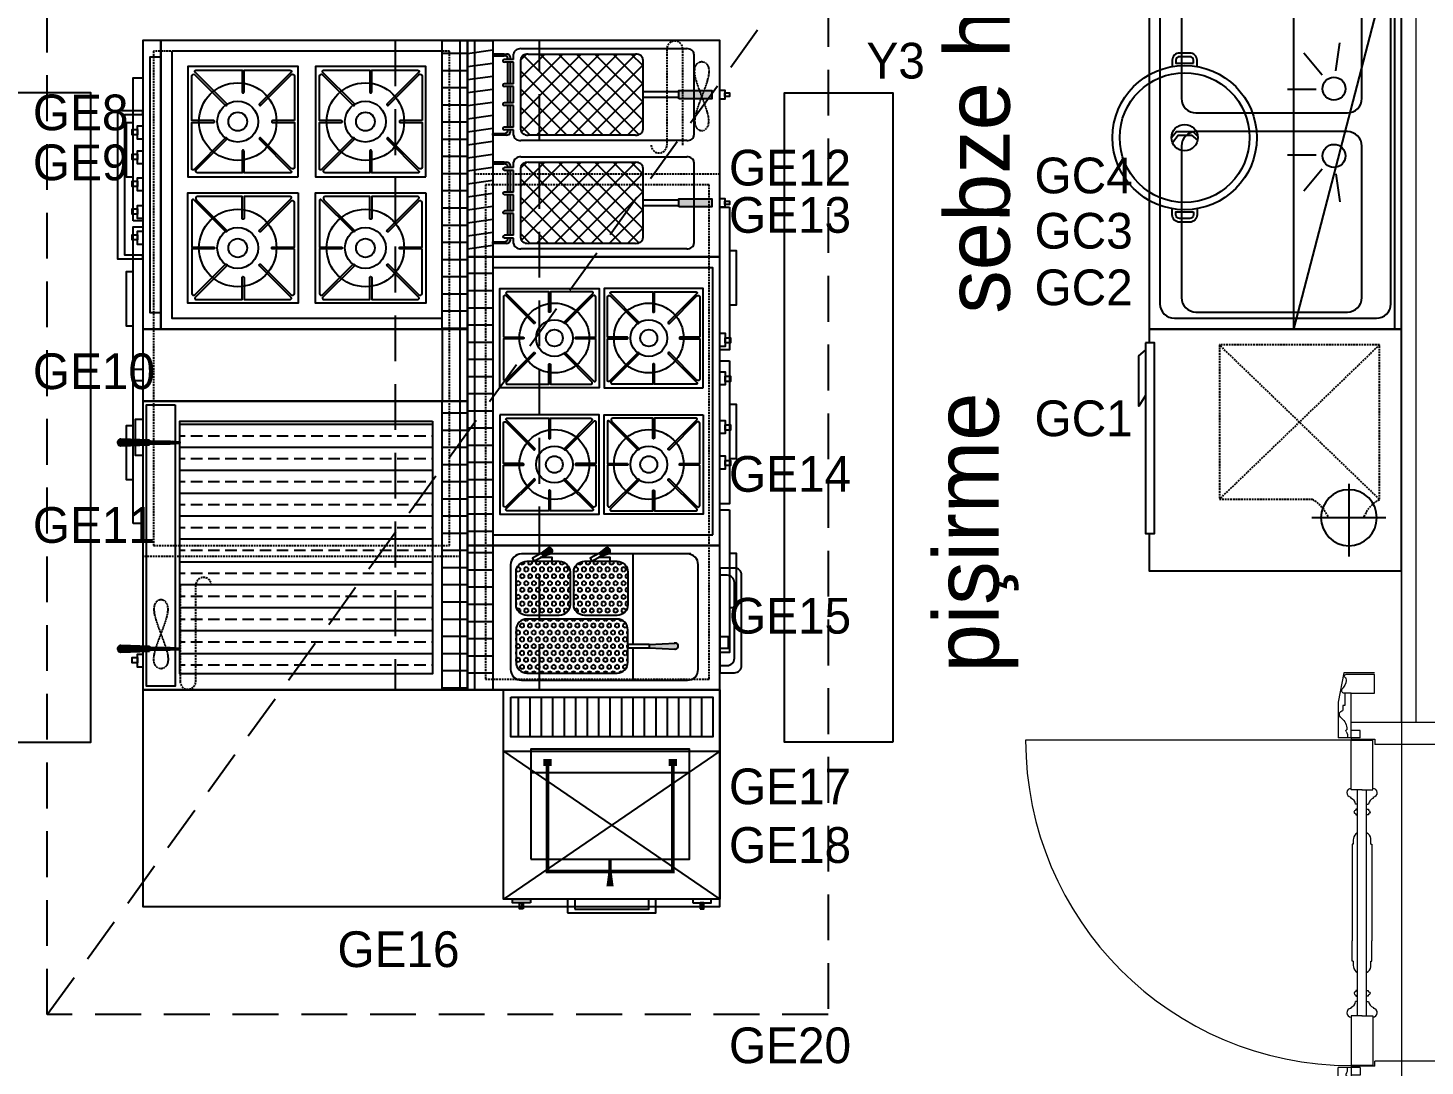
# Model space of a CAD drawing. Header units: millimetres. Extents: x 4346 to 24970, y -10214 to -5839.
# Drawn here: x 12377.9 to 12765.2, y -6881 to -6593.3 of the extents above; entities that cross this region are included whole.
import ezdxf

# ---------------------------------------------------------------- set-up
doc = ezdxf.new("R2010")
doc.units = ezdxf.units.MM
doc.linetypes.add('DASHED', pattern=[0.75, 0.5, -0.25])
doc.linetypes.add('HIDDENX2', pattern=[19.05, 12.7, -6.35])
doc.layers.add('a_mermer', color=143, linetype='Continuous', lineweight=0, transparency=0.2)
for name, color, linetype in [('CIHAZ', 2, 'Continuous'), ('MUTFAKEKİPMAN', 1, 'Continuous'), ('S2000-002 Çizgi', 1, 'Continuous')]:
    doc.layers.add(name, color=color, linetype=linetype)
for name, color, linetype, lineweight in [('Duvar', 7, 'Continuous', 30), ('QAPI_UST_KESIM', 1, 'Continuous', 5), ('TEFRIS', 11, 'Continuous', 15), ('WL - ALÇIPAN KAPLAMA', 30, 'Continuous', 15)]:
    doc.layers.add(name, color=color, linetype=linetype, lineweight=lineweight)
doc.styles.add('TAKSİM', font='GOTHIC.TTF', dxfattribs={"height": 20})

# ---------------------------------------------------------------- blocks, each defined once
blk = doc.blocks.new('kapipervaz')
at = {"layer": 'QAPI_UST_KESIM'}
for p, q in [((76405.57, 185957.19), (76405.57, 185963.68)), ((76405.57, 185963.68), (76410.76, 185963.68)), ((76410.76, 185963.68), (76410.76, 185955.68)), ((76393.16, 185959.7), (76395.21, 185959.7)), ((76393.16, 185959.7), (76393.16, 185956.27)), ((76395.21, 185959.7), (76395.21, 185957.15)), ((76393.16, 185957.15), (76405.57, 185957.15)), ((76405.57, 185955.48), (76402.17, 185955.48)), ((76402.17, 185955.48), (76402.17, 185954.91)), ((76405.57, 185957.19), (76405.57, 185955.48)), ((76405.57, 185955.48), (76405.57, 185955.09)), ((76407, 185955.05), (76407.19, 185955.05)), ((76402.17, 185954.91), (76400.77, 185954.91))]:
    blk.add_line(p, q, dxfattribs=at)
for centre, radius, start, end in [((76393.31, 185956.29), 0.154, 164.5943, 245.8606), ((76393.66, 185953.57), 2.61, 60.471, 98.9376), ((76395.16, 185956.01), 0.275, 217.0222, 348.7051), ((76395.72, 185952.35), 3.62, 35.9499, 94.6026), ((76406.3, 185955.34), 0.766, 199.2135, 337.6241), ((76409.03, 185953.04), 2.73, 74.455, 132.3462), ((76410.26, 185955.8), 0.516, 194.6871, 347.1328), ((76399.63, 185955.07), 1.15, 211.4655, 352.0444)]:
    blk.add_arc(centre, radius, start, end, dxfattribs=at)
blk = doc.blocks.new('papuc1')
at = {"layer": 'QAPI_UST_KESIM'}
for p, q in [((76393.19, 185928.57), (76401.29, 185930.07)), ((76393.19, 185920.01), (76393.19, 185928.57)), ((76401.29, 185930.07), (76411.19, 185930.07)), ((76411.19, 185925.71), (76411.19, 185930.07))]:
    blk.add_line(p, q, dxfattribs=at)
blk = doc.blocks.new('k07')
at = {"layer": 'QAPI_UST_KESIM'}
for p, q in [((-93.9, -31.1), (-93.9, 55.01)), ((-89, 48.96), (-89, 55.01)), ((-75.22, 54.96), (-89, 54.96)), ((-75.22, 51.87), (-75.22, 54.96)), ((-72.9, 55.05), (-73.21, 55.05)), ((-60.12, 54.35), (-60.12, 54.66)), ((-60.12, 54.66), (-54.48, 54.66)), ((-27.64, 54.66), (-54.48, 54.66)), ((-27.64, 54.35), (-27.64, 54.66)), ((-14.9, 55.05), (-14.59, 55.05)), ((-12.58, 54.96), (1.2, 54.96)), ((-12.58, 51.87), (-12.58, 54.96)), ((1.2, 48.91), (1.2, 55.01)), ((1.2, 54.96), (1.2, 48.96)), ((6.1, -31.1), (6.1, 55.01)), ((-75.22, 51.97), (-75.22, 48.96)), ((-75.19, 53.16), (-12.58, 53.16)), ((-75.19, 50.68), (-12.58, 50.68)), ((-71.26, 53.16), (-71.26, 53.74)), ((-71.26, 50.68), (-71.26, 50.1)), ((-16.54, 53.16), (-16.54, 53.74)), ((-16.54, 50.68), (-16.54, 50.1)), ((-12.58, 51.97), (-12.58, 48.96)), ((-89.2, 48.41), (-87.8, 48.41)), ((-75.22, 48.96), (-89, 48.96)), ((-87.8, -31.1), (-87.8, 48.41)), ((-72.9, 48.79), (-73.21, 48.79)), ((-60.12, 49.49), (-60.12, 49.18)), ((-60.12, 49.18), (-54.48, 49.18)), ((-27.64, 49.18), (-54.48, 49.18)), ((-27.64, 49.49), (-27.64, 49.18)), ((-14.9, 48.79), (-14.59, 48.79)), ((-12.58, 48.96), (1.2, 48.96)), ((0, -31.1), (0, 48.41)), ((1.4, 48.41), (0, 48.41)), ((-89.6, -31.1), (-87.8, -31.1)), ((1.8, -31.1), (0, -31.1))]:
    blk.add_line(p, q, dxfattribs=at)
for points in [[(1.2, 55.01), (1.2, 145.21)], [(-89.2, 48.41), (-89.2, 54.98), (-89.6, 54.98)], [(1.8, 54.98), (1.4, 54.98), (1.4, 48.41)]]:
    blk.add_lwpolyline(points, dxfattribs=at)
for points in [[(-68.26, 53.13), (-68.26, 53.63), (-68.51, 53.63, 1), (-69.51, 53.63), (-69.76, 53.63), (-69.76, 53.13)], [(-68.26, 50.7), (-68.26, 50.2), (-68.51, 50.2, -1), (-69.51, 50.2), (-69.76, 50.2), (-69.76, 50.7)], [(-18.01, 53.16), (-18.01, 53.66), (-18.26, 53.66, 1), (-19.26, 53.66), (-19.51, 53.66), (-19.51, 53.16)], [(-18.01, 50.68), (-18.01, 50.18), (-18.26, 50.18, -1), (-19.26, 50.18), (-19.51, 50.18), (-19.51, 50.68)]]:
    blk.add_lwpolyline(points, format="xyb", dxfattribs=at)
for centre, radius, start, end in [((1.2, 55.01), 90.2, 90, 180), ((1.2, 55.01), 90.2, 90, 180), ((-74.4, 54.93), 1.2, 5.6023, 180.4803), ((-71.02, 55.72), 2, 199.6761, 263.2827), ((-61.49, 52.41), 1.92, 94.5143, 156.6514), ((-60.71, 41.26), 13.1, 87.45, 94.1021), ((-27.06, 41.26), 13.1, 85.8979, 92.55), ((-26.27, 52.41), 1.92, 23.3486, 85.4857), ((-16.78, 55.72), 2, 276.7173, 340.3239), ((-13.4, 54.93), 1.2, 359.5197, 174.3977), ((-61.49, 51.43), 1.92, 203.3486, 265.4857), ((-26.27, 51.43), 1.92, 274.5143, 336.6514), ((-74.4, 48.91), 1.2, 179.5197, 354.3977), ((-71.02, 48.12), 2, 96.7173, 160.3239), ((-60.71, 62.58), 13.1, 265.8979, 272.55), ((-27.06, 62.58), 13.1, 267.45, 274.1021), ((-16.78, 48.12), 2, 19.6761, 83.2827), ((-13.4, 48.91), 1.2, 185.6023, 0.4803)]:
    blk.add_arc(centre, radius, start, end, dxfattribs=at)
for name, p in [('papuc1', (-76500.79, -185871.56)), ('kapipervaz', (-76391.36, -185988.23))]:
    blk.add_blockref(name, p, dxfattribs=at)
at = {"layer": 'QAPI_UST_KESIM', "rotation": 180}
for name, p in [('kapipervaz', (76303.56, 186012.14)), ('papuc1', (76412.99, 185895.47))]:
    blk.add_blockref(name, p, dxfattribs=at)
at = {"layer": 'QAPI_UST_KESIM', "extrusion": (0, 0, -1), "zscale": -1, "rotation": 180}
for name, p in [('kapipervaz', (76391.36, 186012.14)), ('papuc1', (76500.79, 185895.47))]:
    blk.add_blockref(name, p, dxfattribs=at)
at = {"layer": 'QAPI_UST_KESIM', "extrusion": (0, 0, -1), "zscale": -1}
for name, p in [('papuc1', (-76412.99, -185871.56)), ('kapipervaz', (-76303.56, -185988.23))]:
    blk.add_blockref(name, p, dxfattribs=at)
blk = doc.blocks.new('A$C30C77C58')
at = {"layer": 'S2000-002 Çizgi'}
h = blk.add_hatch(dxfattribs=at)
h.set_pattern_fill('ANSI31', color=256, scale=1.5, angle=45, style=0)
h.set_pattern_definition([(90, (-2348.432, -5726.0087), (-4.7625, 9e-16), [])])
h.paths.add_polyline_path([(0, 97), (0, 90), (80, 90), (80, 97)])
for points in [[(0, 12), (80, 12), (80, 97), (0, 97)], [(80, 90), (0, 90), (0, 97), (80, 97)], [(3, 15), (77, 15), (77, 90), (3, 90)], [(0, 7), (80, 7), (80, 12), (0, 12)], [(4.49, 12), (75.51, 12), (75.51, 9), (4.49, 9)], [(23.7, 7), (27.34, 7), (27.34, 5.54), (23.7, 5.54)], [(24.67, 5.54), (26.12, 5.54), (26.12, 4.08), (24.67, 4.08)], [(30.55, 7), (34.19, 7), (34.19, 5.54), (30.55, 5.54)], [(31.52, 5.54), (32.97, 5.54), (32.97, 4.08), (31.52, 4.08)], [(38.06, 7), (41.7, 7), (41.7, 5.54), (38.06, 5.54)], [(39.02, 5.54), (40.48, 5.54), (40.48, 4.08), (39.02, 4.08)], [(45.7, 7), (49.34, 7), (49.34, 5.54), (45.7, 5.54)], [(46.66, 5.54), (48.12, 5.54), (48.12, 4.08), (46.66, 4.08)], [(52.88, 7), (56.52, 7), (56.52, 5.54), (52.88, 5.54)], [(53.84, 5.54), (55.3, 5.54), (55.3, 4.08), (53.84, 4.08)]]:
    blk.add_lwpolyline(points, close=True, dxfattribs=at)
for points in [[(37.77, 85.47), (7.2, 85.47), (7.2, 54.9), (37.77, 54.9), (37.77, 85.47)], [(42.23, 85.47), (72.8, 85.47), (72.8, 54.9), (42.23, 54.9), (42.23, 85.47)], [(37.77, 50.08), (7.2, 50.08), (7.2, 19.51), (37.77, 19.51), (37.77, 50.08)], [(42.23, 50.08), (72.8, 50.08), (72.8, 19.51), (42.23, 19.51), (42.23, 50.08)], [(19.49, 7), (19.49, 0), (60.51, 0), (60.51, 7), (59.51, 7), (59.51, 2), (20.49, 2), (20.49, 7), (19.49, 7)]]:
    blk.add_lwpolyline(points, dxfattribs=at)
for points in [[(22.22, 84.42), (22.22, 78.34, 0.414214), (22.43, 78.13), (22.54, 78.13, 0.414214), (22.74, 78.34), (22.74, 84.42), (35.08, 84.42, -0.668179), (35.45, 83.52), (26.96, 75.03, 0.810443), (27.38, 74.71), (36.18, 83.51, -0.668179), (36.72, 83.29), (36.72, 70.45), (30.64, 70.45, 0.414214), (30.43, 70.24), (30.43, 70.13, 0.414214), (30.64, 69.92), (36.72, 69.92), (36.72, 57.58, -0.668179), (35.82, 57.21), (27.33, 65.7, 0.810443), (27.01, 65.28), (35.81, 56.48, -0.668179), (35.59, 55.95), (22.74, 55.95), (22.74, 62.03, 0.414214), (22.54, 62.24), (22.43, 62.24, 0.414214), (22.22, 62.03), (22.22, 55.95), (9.88, 55.95, -0.668179), (9.51, 56.84), (18, 65.33, 0.810443), (17.58, 65.65), (8.78, 56.85, -0.668179), (8.25, 57.08), (8.25, 69.92), (14.33, 69.92, 0.414214), (14.54, 70.13), (14.54, 70.24, 0.414214), (14.33, 70.45), (8.25, 70.45), (8.25, 83.29, -0.668179), (8.78, 83.51), (17.58, 74.71, 0.810443), (18, 75.03), (9.51, 83.52, -0.668179), (9.88, 84.42)], [(57.78, 84.42), (57.78, 78.34, -0.414214), (57.57, 78.13), (57.46, 78.13, -0.414214), (57.25, 78.34), (57.25, 84.42), (44.92, 84.42, 0.668179), (44.55, 83.52), (53.04, 75.03, -0.810443), (52.62, 74.71), (43.82, 83.51, 0.668179), (43.28, 83.29), (43.28, 70.45), (49.36, 70.45, -0.414214), (49.57, 70.24), (49.57, 70.13, -0.414214), (49.36, 69.92), (43.28, 69.92), (43.28, 57.58, 0.668179), (44.18, 57.21), (52.67, 65.7, -0.810443), (52.99, 65.28), (44.19, 56.48, 0.668179), (44.41, 55.95), (57.25, 55.95), (57.25, 62.03, -0.414214), (57.46, 62.24), (57.57, 62.24, -0.414214), (57.78, 62.03), (57.78, 55.95), (70.12, 55.95, 0.668179), (70.49, 56.84), (62, 65.33, -0.810443), (62.42, 65.65), (71.22, 56.85, 0.668179), (71.75, 57.08), (71.75, 69.92), (65.67, 69.92, -0.414214), (65.46, 70.13), (65.46, 70.24, -0.414214), (65.67, 70.45), (71.75, 70.45), (71.75, 83.29, 0.668179), (71.22, 83.51), (62.42, 74.71, -0.810443), (62, 75.03), (70.49, 83.52, 0.668179), (70.12, 84.42)], [(22.22, 49.03), (22.22, 42.95, 0.414214), (22.43, 42.74), (22.54, 42.74, 0.414214), (22.74, 42.95), (22.74, 49.03), (35.08, 49.03, -0.668179), (35.45, 48.14), (26.96, 39.65, 0.810443), (27.38, 39.33), (36.18, 48.13, -0.668179), (36.72, 47.9), (36.72, 35.06), (30.64, 35.06, 0.414214), (30.43, 34.85), (30.43, 34.75, 0.414214), (30.64, 34.54), (36.72, 34.54), (36.72, 22.2, -0.668179), (35.82, 21.83), (27.33, 30.32, 0.810443), (27.01, 29.9), (35.81, 21.1, -0.668179), (35.59, 20.56), (22.74, 20.56), (22.74, 26.64, 0.414214), (22.54, 26.85), (22.43, 26.85, 0.414214), (22.22, 26.64), (22.22, 20.56), (9.88, 20.56, -0.668179), (9.51, 21.46), (18, 29.95, 0.810443), (17.58, 30.27), (8.78, 21.47, -0.668179), (8.25, 21.69), (8.25, 34.54), (14.33, 34.54, 0.414214), (14.54, 34.75), (14.54, 34.85, 0.414214), (14.33, 35.06), (8.25, 35.06), (8.25, 47.9, -0.668179), (8.78, 48.13), (17.58, 39.33, 0.810443), (18, 39.65), (9.51, 48.14, -0.668179), (9.88, 49.03)], [(57.78, 49.03), (57.78, 42.95, -0.414214), (57.57, 42.74), (57.46, 42.74, -0.414214), (57.25, 42.95), (57.25, 49.03), (44.92, 49.03, 0.668179), (44.55, 48.14), (53.04, 39.65, -0.810443), (52.62, 39.33), (43.82, 48.13, 0.668179), (43.28, 47.9), (43.28, 35.06), (49.36, 35.06, -0.414214), (49.57, 34.85), (49.57, 34.75, -0.414214), (49.36, 34.54), (43.28, 34.54), (43.28, 22.2, 0.668179), (44.18, 21.83), (52.67, 30.32, -0.810443), (52.99, 29.9), (44.19, 21.1, 0.668179), (44.41, 20.56), (57.25, 20.56), (57.25, 26.64, -0.414214), (57.46, 26.85), (57.57, 26.85, -0.414214), (57.78, 26.64), (57.78, 20.56), (70.12, 20.56, 0.668179), (70.49, 21.46), (62, 29.95, -0.810443), (62.42, 30.27), (71.22, 21.47, 0.668179), (71.75, 21.69), (71.75, 34.54), (65.67, 34.54, -0.414214), (65.46, 34.75), (65.46, 34.85, -0.414214), (65.67, 35.06), (71.75, 35.06), (71.75, 47.9, 0.668179), (71.22, 48.13), (62.42, 39.33, -0.810443), (62, 39.65), (70.49, 48.14, 0.668179), (70.12, 49.03)]]:
    blk.add_lwpolyline(points, format="xyb", close=True, dxfattribs=at)
for centre, radius in [((22.48, 68.7), 10.75), ((57.52, 68.7), 10.75), ((22.48, 68.7), 5.66), ((57.52, 68.7), 5.66), ((22.48, 68.7), 2.6), ((57.52, 68.7), 2.6), ((22.48, 33.31), 10.75), ((57.52, 33.31), 10.75), ((22.48, 33.31), 5.66), ((57.52, 33.31), 5.66), ((22.48, 33.31), 2.6), ((57.52, 33.31), 2.6)]:
    blk.add_circle(centre, radius, dxfattribs=at)
blk = doc.blocks.new('A$C7A250C34')
at = {"layer": 'S2000-002 Çizgi'}
h = blk.add_hatch(dxfattribs=at)
h.set_pattern_fill('ANSI31', color=256, scale=1.5, angle=45, style=0)
h.set_pattern_definition([(90, (-2508.419, -6412.801), (-4.7625, 9e-16), [])])
h.paths.add_polyline_path([(0, 72.92), (0, 65.92), (80, 65.92), (80, 72.92)])
for points in [[(0, 2.92), (80, 2.92), (80, 72.92), (0, 72.92)], [(80, 65.92), (0, 65.92), (0, 72.92), (80, 72.92)], [(3, 4.92), (77, 4.92), (77, 65.92), (3, 65.92)], [(21.2, 2.92), (24.84, 2.92), (24.84, 1.46), (21.2, 1.46)], [(22.17, 1.46), (23.62, 1.46), (23.62, 0), (22.17, 0)], [(31.05, 2.92), (34.69, 2.92), (34.69, 1.46), (31.05, 1.46)], [(32.02, 1.46), (33.47, 1.46), (33.47, 0), (32.02, 0)], [(44.56, 2.92), (48.2, 2.92), (48.2, 1.46), (44.56, 1.46)], [(45.52, 1.46), (46.98, 1.46), (46.98, 0), (45.52, 0)], [(55.2, 2.92), (58.84, 2.92), (58.84, 1.46), (55.2, 1.46)], [(56.16, 1.46), (57.62, 1.46), (57.62, 0), (56.16, 0)]]:
    blk.add_lwpolyline(points, close=True, dxfattribs=at)
for points in [[(36.24, 63.92), (8.73, 63.92), (8.73, 36.4), (36.24, 36.4), (36.24, 63.92)], [(43.76, 63.92), (71.27, 63.92), (71.27, 36.4), (43.76, 36.4), (43.76, 63.92)], [(36.24, 7.55), (8.73, 7.55), (8.73, 35.06), (36.24, 35.06), (36.24, 7.55)], [(43.76, 7.55), (71.27, 7.55), (71.27, 35.06), (43.76, 35.06), (43.76, 7.55)]]:
    blk.add_lwpolyline(points, dxfattribs=at)
for points in [[(22.25, 62.97), (22.25, 57.5, 0.414214), (22.44, 57.31), (22.53, 57.31, 0.414214), (22.72, 57.5), (22.72, 62.97), (33.82, 62.97, -0.668179), (34.16, 62.17), (26.51, 54.52, 0.810443), (26.89, 54.24), (34.81, 62.16, -0.668179), (35.3, 61.96), (35.3, 50.4), (29.82, 50.4, 0.414214), (29.63, 50.21), (29.63, 50.11, 0.414214), (29.82, 49.92), (35.3, 49.92), (35.3, 38.82, -0.668179), (34.49, 38.49), (26.85, 46.13, 0.810443), (26.56, 45.75), (34.48, 37.83, -0.668179), (34.28, 37.35), (22.72, 37.35), (22.72, 42.82, 0.414214), (22.53, 43.01), (22.44, 43.01, 0.414214), (22.25, 42.82), (22.25, 37.35), (11.14, 37.35, -0.668179), (10.81, 38.15), (18.45, 45.79, 0.810443), (18.07, 46.08), (10.15, 38.16, -0.668179), (9.67, 38.36), (9.67, 49.92), (15.14, 49.92, 0.414214), (15.33, 50.11), (15.33, 50.21, 0.414214), (15.14, 50.4), (9.67, 50.4), (9.67, 61.96, -0.668179), (10.15, 62.16), (18.07, 54.24, 0.810443), (18.45, 54.52), (10.81, 62.17, -0.668179), (11.14, 62.97)], [(57.75, 62.97), (57.75, 57.5, -0.414214), (57.56, 57.31), (57.47, 57.31, -0.414214), (57.28, 57.5), (57.28, 62.97), (46.18, 62.97, 0.668179), (45.84, 62.17), (53.49, 54.52, -0.810443), (53.11, 54.24), (45.19, 62.16, 0.668179), (44.7, 61.96), (44.7, 50.4), (50.18, 50.4, -0.414214), (50.37, 50.21), (50.37, 50.11, -0.414214), (50.18, 49.92), (44.7, 49.92), (44.7, 38.82, 0.668179), (45.51, 38.49), (53.15, 46.13, -0.810443), (53.44, 45.75), (45.52, 37.83, 0.668179), (45.72, 37.35), (57.28, 37.35), (57.28, 42.82, -0.414214), (57.47, 43.01), (57.56, 43.01, -0.414214), (57.75, 42.82), (57.75, 37.35), (68.86, 37.35, 0.668179), (69.19, 38.15), (61.55, 45.79, -0.810443), (61.93, 46.08), (69.85, 38.16, 0.668179), (70.33, 38.36), (70.33, 49.92), (64.86, 49.92, -0.414214), (64.67, 50.11), (64.67, 50.21, -0.414214), (64.86, 50.4), (70.33, 50.4), (70.33, 61.96, 0.668179), (69.85, 62.16), (61.93, 54.24, -0.810443), (61.55, 54.52), (69.19, 62.17, 0.668179), (68.86, 62.97)], [(22.25, 8.49), (22.25, 13.97, -0.414214), (22.44, 14.16), (22.53, 14.16, -0.414214), (22.72, 13.97), (22.72, 8.49), (33.82, 8.49, 0.668179), (34.16, 9.3), (26.51, 16.94, -0.810443), (26.89, 17.23), (34.81, 9.31, 0.668179), (35.3, 9.51), (35.3, 21.07), (29.82, 21.07, -0.414214), (29.63, 21.26), (29.63, 21.35, -0.414214), (29.82, 21.54), (35.3, 21.54), (35.3, 32.65, 0.668179), (34.49, 32.98), (26.85, 25.34, -0.810443), (26.56, 25.72), (34.48, 33.64, 0.668179), (34.28, 34.12), (22.72, 34.12), (22.72, 28.65, -0.414214), (22.53, 28.46), (22.44, 28.46, -0.414214), (22.25, 28.65), (22.25, 34.12), (11.14, 34.12, 0.668179), (10.81, 33.31), (18.45, 25.67, -0.810443), (18.07, 25.38), (10.15, 33.3, 0.668179), (9.67, 33.1), (9.67, 21.54), (15.14, 21.54, -0.414214), (15.33, 21.35), (15.33, 21.26, -0.414214), (15.14, 21.07), (9.67, 21.07), (9.67, 9.51, 0.668179), (10.15, 9.31), (18.07, 17.23, -0.810443), (18.45, 16.94), (10.81, 9.3, 0.668179), (11.14, 8.49)], [(57.75, 8.49), (57.75, 13.97, 0.414214), (57.56, 14.16), (57.47, 14.16, 0.414214), (57.28, 13.97), (57.28, 8.49), (46.18, 8.49, -0.668179), (45.84, 9.3), (53.49, 16.94, 0.810443), (53.11, 17.23), (45.19, 9.31, -0.668179), (44.7, 9.51), (44.7, 21.07), (50.18, 21.07, 0.414214), (50.37, 21.26), (50.37, 21.35, 0.414214), (50.18, 21.54), (44.7, 21.54), (44.7, 32.65, -0.668179), (45.51, 32.98), (53.15, 25.34, 0.810443), (53.44, 25.72), (45.52, 33.64, -0.668179), (45.72, 34.12), (57.28, 34.12), (57.28, 28.65, 0.414214), (57.47, 28.46), (57.56, 28.46, 0.414214), (57.75, 28.65), (57.75, 34.12), (68.86, 34.12, -0.668179), (69.19, 33.31), (61.55, 25.67, 0.810443), (61.93, 25.38), (69.85, 33.3, -0.668179), (70.33, 33.1), (70.33, 21.54), (64.86, 21.54, 0.414214), (64.67, 21.35), (64.67, 21.26, 0.414214), (64.86, 21.07), (70.33, 21.07), (70.33, 9.51, -0.668179), (69.85, 9.31), (61.93, 17.23, 0.810443), (61.55, 16.94), (69.19, 9.3, -0.668179), (68.86, 8.49)]]:
    blk.add_lwpolyline(points, format="xyb", close=True, dxfattribs=at)
for centre, radius in [((22.48, 48.82), 9.68), ((57.52, 48.82), 9.68), ((22.48, 48.82), 5.09), ((22.48, 48.82), 2.34), ((57.52, 48.82), 5.09), ((57.52, 48.82), 2.34), ((22.48, 22.65), 9.68), ((57.52, 22.65), 9.68), ((22.48, 22.65), 5.09), ((57.52, 22.65), 5.09), ((22.48, 22.65), 2.34), ((57.52, 22.65), 2.34)]:
    blk.add_circle(centre, radius, dxfattribs=at)
blk = doc.blocks.new('A$C063E11E5')
at = {"layer": 'S2000-002 Çizgi'}
h = blk.add_hatch(dxfattribs=at)
h.set_pattern_fill('ANSI31', color=256, scale=1.5, angle=45, style=0)
h.set_pattern_definition([(90, (-3458.603, -4993.7387), (-4.7625, 9e-16), [])])
h.paths.add_polyline_path([(0, 72.62), (0, 65.62), (80, 65.62), (80, 72.62)])
h = blk.add_hatch(color=256, dxfattribs=at)
h.paths.add_polyline_path([(35, 61.8), (35, 62.44), (35, 65.62), (34.36, 65.62), (34.36, 62.44, -0.414214), (33.36, 61.44), (33, 61.44), (33, 60.8), (34, 60.8, 0.414214)])
h.paths.add_polyline_path([(32, 61.44), (24, 61.44), (24, 60.8), (32, 60.8)])
h.paths.add_polyline_path([(23, 61.44), (17, 61.44), (17, 60.8), (23, 60.8)])
h.paths.add_polyline_path([(16, 61.44), (8, 61.44), (8, 60.8), (16, 60.8)])
h.paths.add_polyline_path([(5.64, 62.44), (5.64, 65.62), (5, 65.62), (5, 61.8, 0.414214), (6, 60.8), (6.64, 60.8), (7, 60.8), (7, 61.44), (6.64, 61.44, -0.414214)])
h = blk.add_hatch(color=256, dxfattribs=at)
h.paths.add_polyline_path([(75, 61.8), (75, 62.44), (75, 65.62), (74.36, 65.62), (74.36, 62.44, -0.414214), (73.36, 61.44), (73, 61.44), (73, 60.8), (74, 60.8, 0.414214)])
h.paths.add_polyline_path([(72, 61.44), (64, 61.44), (64, 60.8), (72, 60.8)])
h.paths.add_polyline_path([(63, 61.44), (57, 61.44), (57, 60.8), (63, 60.8)])
h.paths.add_polyline_path([(56, 61.44), (48, 61.44), (48, 60.8), (56, 60.8)])
h.paths.add_polyline_path([(45.64, 62.44), (45.64, 65.62), (45, 65.62), (45, 61.8, 0.414214), (46, 60.8), (46.64, 60.8), (47, 60.8), (47, 61.44), (46.64, 61.44, -0.414214)])
h = blk.add_hatch(dxfattribs=at)
h.set_pattern_fill('ANSI37', color=256, scale=1.5, style=0)
h.set_pattern_definition([(45, (-3527.4763, -4981.5224), (-3.367596, 3.367596), []), (135, (-3527.4763, -4981.5224), (-3.367596, -3.367596), [])])
h.paths.add_polyline_path([(35, 55.84, 0.414214), (33, 57.84), (7, 57.84, 0.414214), (5, 55.84), (5, 26.01, 0.414214), (7, 24.01), (33, 24.01, 0.414214), (35, 26.01)])
h = blk.add_hatch(dxfattribs=at)
h.set_pattern_fill('ANSI37', color=256, scale=1.5, style=0)
h.set_pattern_definition([(45, (-3487.4763, -4981.5224), (-3.367596, 3.367596), []), (135, (-3487.4763, -4981.5224), (-3.367596, -3.367596), [])])
h.paths.add_polyline_path([(75, 55.84, 0.414214), (73, 57.84), (47, 57.84, 0.414214), (45, 55.84), (45, 26.01, 0.414214), (47, 24.01), (73, 24.01, 0.414214), (75, 26.01)])
for points in [[(18.49, 14.01), (21.51, 14.01), (21.51, 4.84), (18.49, 4.84)], [(58.49, 14.01), (61.51, 14.01), (61.51, 4.84), (58.49, 4.84)]]:
    blk.add_hatch(color=256, dxfattribs=at).paths.add_polyline_path(points)
for p, q in [((5, 61.8), (5, 65.62)), ((5, 65.62), (5.64, 65.62)), ((5.64, 65.62), (5.64, 62.44)), ((7, 59.84), (7, 62.32)), ((8, 59.84), (8, 62.32)), ((16, 59.84), (16, 62.32)), ((17, 59.84), (17, 62.32)), ((23, 59.84), (23, 62.32)), ((24, 59.84), (24, 62.32)), ((32, 59.84), (32, 62.32)), ((33, 59.84), (33, 62.32)), ((34.36, 65.62), (34.36, 62.44)), ((35, 65.62), (34.36, 65.62)), ((35, 62.44), (35, 65.62)), ((35, 62.44), (35, 61.8)), ((45, 65.62), (45.64, 65.62)), ((45, 61.8), (45, 65.62)), ((45.64, 65.62), (45.64, 62.44)), ((47, 59.84), (47, 62.32)), ((48, 59.84), (48, 62.32)), ((56, 59.84), (56, 62.32)), ((57, 59.84), (57, 62.32)), ((63, 59.84), (63, 62.32)), ((64, 59.84), (64, 62.32)), ((72, 59.84), (72, 62.32)), ((73, 59.84), (73, 62.32)), ((75, 65.62), (74.36, 65.62)), ((74.36, 65.62), (74.36, 62.44)), ((75, 62.44), (75, 65.62)), ((75, 62.44), (75, 61.8)), ((6.64, 60.8), (6, 60.8)), ((6.64, 61.44), (7, 61.44)), ((7, 60.8), (6.64, 60.8)), ((8, 61.44), (16, 61.44)), ((16, 60.8), (8, 60.8)), ((17, 61.44), (23, 61.44)), ((23, 60.8), (17, 60.8)), ((24, 61.44), (32, 61.44)), ((32, 60.8), (24, 60.8)), ((33, 61.44), (33.36, 61.44)), ((34, 60.8), (33, 60.8)), ((46.64, 60.8), (46, 60.8)), ((46.64, 61.44), (47, 61.44)), ((47, 60.8), (46.64, 60.8)), ((48, 61.44), (56, 61.44)), ((56, 60.8), (48, 60.8)), ((57, 61.44), (63, 61.44)), ((63, 60.8), (57, 60.8)), ((64, 61.44), (72, 61.44)), ((72, 60.8), (64, 60.8)), ((73, 61.44), (73.36, 61.44)), ((74, 60.8), (73, 60.8))]:
    blk.add_line(p, q, dxfattribs=at)
for points in [[(0, 72.62), (80, 72.62), (80, 65.62), (0, 65.62)], [(0, 2.62), (80, 2.62), (80, 72.62), (0, 72.62)], [(19, 24.01), (19, 14.01), (21, 14.01), (21, 24.01)], [(59, 24.01), (59, 14.01), (61, 14.01), (61, 24.01)], [(18.49, 14.01), (21.51, 14.01), (21.51, 4.84), (18.49, 4.84)], [(58.49, 14.01), (61.51, 14.01), (61.51, 4.84), (58.49, 4.84)], [(18.36, 2.62), (21.64, 2.62), (21.64, 1.31), (18.36, 1.31)], [(19.34, 1.31), (20.66, 1.31), (20.66, 0), (19.34, 0)], [(58.36, 2.62), (61.64, 2.62), (61.64, 1.31), (58.36, 1.31)], [(59.34, 1.31), (60.66, 1.31), (60.66, 0), (59.34, 0)]]:
    blk.add_lwpolyline(points, close=True, dxfattribs=at)
for points in [[(29, 9.84), (5, 9.84, -0.414214), (3, 11.84), (3, 57.84, -0.414214), (5, 59.84), (7, 59.84)], [(33, 59.84), (35, 59.84, -0.414214), (37, 57.84), (37, 11.84, -0.414214), (35, 9.84), (29, 9.84)], [(69, 9.84), (45, 9.84, -0.414214), (43, 11.84), (43, 57.84, -0.414214), (45, 59.84), (47, 59.84)], [(73, 59.84), (75, 59.84, -0.414214), (77, 57.84), (77, 11.84, -0.414214), (75, 9.84), (69, 9.84)]]:
    blk.add_lwpolyline(points, format="xyb", dxfattribs=at)
for points in [[(8, 59.84), (16, 59.84)], [(17, 59.84), (23, 59.84)], [(24, 59.84), (32, 59.84)], [(48, 59.84), (56, 59.84)], [(57, 59.84), (63, 59.84)], [(64, 59.84), (72, 59.84)]]:
    blk.add_lwpolyline(points, dxfattribs=at)
for points in [[(7, 57.84), (33, 57.84, -0.414214), (35, 55.84), (35, 26.01, -0.414214), (33, 24.01), (7, 24.01, -0.414214), (5, 26.01), (5, 55.84, -0.414214)], [(47, 57.84), (73, 57.84, -0.414214), (75, 55.84), (75, 26.01, -0.414214), (73, 24.01), (47, 24.01, -0.414214), (45, 26.01), (45, 55.84, -0.414214)]]:
    blk.add_lwpolyline(points, format="xyb", close=True, dxfattribs=at)
for centre, radius, start, end in [((6.64, 62.44), 1, 180, 270), ((7.5, 62.32), 0.5, 0, 180), ((16.5, 62.32), 0.5, 0, 180), ((23.5, 62.32), 0.5, 0, 180), ((32.5, 62.32), 0.5, 0, 180), ((33.36, 62.44), 1, 270, 0), ((46.64, 62.44), 1, 180, 270), ((47.5, 62.32), 0.5, 0, 180), ((56.5, 62.32), 0.5, 0, 180), ((63.5, 62.32), 0.5, 0, 180), ((72.5, 62.32), 0.5, 0, 180), ((73.36, 62.44), 1, 270, 0), ((6, 61.8), 1, 180, 270), ((34, 61.8), 1, 270, 0), ((46, 61.8), 1, 180, 270), ((74, 61.8), 1, 270, 0)]:
    blk.add_arc(centre, radius, start, end, dxfattribs=at)
blk = doc.blocks.new('A$C67BA2794')
at = {"layer": 'MUTFAKEKİPMAN'}
blk.add_lwpolyline([(0, 7.57), (44, 7.57), (44, 38.03), (0, 38.03)], close=True, dxfattribs=at)
for points, const_width in [([(3.46, 34.35), (5.8, 34.35)], 2), ([(40.54, 34.35), (38.2, 34.35)], 2), ([(4.63, 34.03), (4.63, 4.11), (22, 4.11)], 1), ([(39.37, 34.03), (39.37, 4.11), (22, 4.11)], 1)]:
    blk.add_lwpolyline(points, dxfattribs=dict(at, const_width=const_width))
blk.add_lwpolyline([(44, 31.48), (0, 31.48)], dxfattribs=at)
blk.add_lwpolyline([(21.94, 7.48, 1, 1, 0), (21.94, 3.72, 1, 2, 0), (21.94, 0, 2, 2, 0)], format="xyseb", dxfattribs=at)
blk = doc.blocks.new('A$C18F60D0F')
at = {"layer": 'S2000-002 Çizgi'}
h = blk.add_hatch(dxfattribs=at)
h.set_pattern_fill('ANSI31', color=256, scale=1.5, angle=45, style=0)
h.set_pattern_definition([(90, (-3291.7327, -4953.714), (-4.7625, 9e-16), [])])
h.paths.add_polyline_path([(80, 89.9), (80, 96.9), (0, 96.9), (0, 89.9)])
h = blk.add_hatch(dxfattribs=at)
h.set_pattern_fill('ANSI33', color=256, angle=45, style=0)
h.set_pattern_definition([(90, (-3291.7327, -4953.714), (-6.35, 1e-15), []), (90, (-3288.5577, -4950.539), (-6.35, 1e-15), [3.175, -1.5875])])
h.paths.add_polyline_path([(5.53, 87.19), (5.53, 17.19), (75.53, 17.19), (75.53, 87.19)])
h = blk.add_hatch(dxfattribs=at)
h.set_pattern_fill('ANSI32', color=256, style=0)
h.set_pattern_definition([(45, (-4249.5, -7757.06716), (-0.265165043, 0.265165043), []), (45, (-4249.3232, -7757.06716), (-0.265165043, 0.265165043), [])])
h.paths.add_polyline_path([(12.1, 7.9), (10.72, 7.9), (10.69, 6.9), (12.14, 6.9)])
h.paths.add_polyline_path([(12.07, 8.72), (11.76, 8.72), (11.76, 14.52), (11.68, 15.9), (11.15, 15.9), (11.07, 14.52), (11.07, 8.72), (10.75, 8.72), (10.72, 7.9), (12.1, 7.9)])
h.paths.add_polyline_path([(12.2, 4.9), (10.62, 4.9), (10.48, 0.76, 0.437405), (11.18, 0), (11.64, 0, 0.437405), (12.35, 0.76)])
h.paths.add_polyline_path([(12.14, 6.9), (10.69, 6.9), (10.62, 4.9), (12.2, 4.9)])
h.paths.add_polyline_path([(11.6, 17.19), (11.23, 17.19), (11.15, 15.9), (11.68, 15.9)])
h = blk.add_hatch(dxfattribs=at)
h.set_pattern_fill('ANSI32', color=256, style=0)
h.set_pattern_definition([(135, (4329.5, -7757.06716), (0.265165043, 0.265165043), []), (135, (4329.32323, -7757.06716), (0.265165043, 0.265165043), [])])
h.paths.add_polyline_path([(67.9, 7.9), (69.28, 7.9), (69.31, 6.9), (67.86, 6.9)])
h.paths.add_polyline_path([(67.93, 8.72), (68.24, 8.72), (68.24, 14.52), (68.32, 15.9), (68.85, 15.9), (68.93, 14.52), (68.93, 8.72), (69.25, 8.72), (69.28, 7.9), (67.9, 7.9)])
h.paths.add_polyline_path([(67.8, 4.9), (69.38, 4.9), (69.52, 0.76, -0.437405), (68.82, 0), (68.36, 0, -0.437405), (67.65, 0.76)])
h.paths.add_polyline_path([(67.86, 6.9), (69.31, 6.9), (69.38, 4.9), (67.8, 4.9)])
h.paths.add_polyline_path([(68.4, 17.19), (68.77, 17.19), (68.85, 15.9), (68.32, 15.9)])
for p, q in [((11.07, 14.52), (11.23, 17.19)), ((11.23, 17.19), (11.6, 17.19)), ((11.6, 17.19), (11.23, 17.19)), ((11.76, 14.52), (11.6, 17.19)), ((68.24, 14.52), (68.4, 17.19)), ((68.77, 17.19), (68.4, 17.19)), ((68.4, 17.19), (68.77, 17.19)), ((68.93, 14.52), (68.77, 17.19)), ((11.07, 8.72), (11.07, 14.52)), ((11.76, 8.72), (11.76, 14.52)), ((68.24, 8.72), (68.24, 14.52)), ((68.93, 8.72), (68.93, 14.52)), ((10.48, 0.76), (10.75, 8.72)), ((10.75, 8.72), (10.48, 0.76)), ((10.75, 8.72), (11.07, 8.72)), ((11.07, 8.72), (10.75, 8.72)), ((12.07, 8.72), (11.76, 8.72)), ((12.35, 0.76), (12.07, 8.72)), ((67.65, 0.76), (67.93, 8.72)), ((67.93, 8.72), (68.24, 8.72)), ((69.25, 8.72), (68.93, 8.72)), ((68.93, 8.72), (69.25, 8.72)), ((69.52, 0.76), (69.25, 8.72)), ((69.25, 8.72), (69.52, 0.76)), ((11.64, 0), (11.18, 0)), ((11.18, 0), (11.64, 0)), ((68.36, 0), (68.82, 0)), ((68.82, 0), (68.36, 0))]:
    blk.add_line(p, q, dxfattribs=at)
for points in [[(0, 6.9), (80, 6.9), (80, 96.9), (0, 96.9)], [(0, 96.9), (80, 96.9), (80, 89.9), (0, 89.9)], [(5.53, 87.19), (75.53, 87.19), (75.53, 17.19), (5.53, 17.19)], [(1, 15.9), (79, 15.9), (79, 7.9), (1, 7.9)], [(5, 6.9), (15, 6.9), (15, 4.9), (5, 4.9)], [(70.06, 6.9), (73.7, 6.9), (73.7, 5.44), (70.06, 5.44)], [(71.02, 5.44), (72.48, 5.44), (72.48, 3.98), (71.02, 3.98)]]:
    blk.add_lwpolyline(points, close=True, dxfattribs=at)
for centre, start, end in [((11.18, 0.71), 175.5008, 270), ((11.18, 0.71), 175.5008, 270), ((11.64, 0.71), 270, 4.4992), ((68.36, 0.71), 175.5008, 270), ((68.82, 0.71), 270, 4.4992), ((68.82, 0.71), 270, 4.4992)]:
    blk.add_arc(centre, 0.706, start, end, dxfattribs=at)
blk = doc.blocks.new('A$C5F4B2CA7')
at = {"layer": 'S2000-002 Çizgi'}
h = blk.add_hatch(dxfattribs=at)
h.set_pattern_fill('ANSI31', color=256, scale=1.5, angle=45, style=0)
h.set_pattern_definition([(90, (-3652.638, -4988.124), (-4.7625, 9e-16), [])])
h.paths.add_polyline_path([(40, 69), (40, 76), (0, 76), (0, 69)])
h = blk.add_hatch(dxfattribs=at)
h.set_pattern_fill('HEX', color=256, scale=0.2, style=0)
h.set_pattern_definition([(0, (-3709.3885, -4964.9235), (0, 1.099852), [0.635, -1.27]), (120, (-3709.3885, -4964.9235), (-0.95249977, -0.549926), [0.635, -1.27]), (60, (-3708.7535, -4964.9235), (-0.95249977, 0.549926), [0.635, -1.27])])
h.paths.add_polyline_path([(7.64, 62.53, 0.414214), (4.64, 59.53), (4.64, 34.53, 0.414214), (7.64, 31.53), (16.64, 31.53, 0.414214), (19.64, 34.53), (19.64, 59.53, 0.414214), (16.64, 62.53)])
h = blk.add_hatch(dxfattribs=at)
h.set_pattern_fill('HEX', color=256, scale=0.2, style=0)
h.set_pattern_definition([(180, (3749.6625, -4964.9235), (0, 1.099852), [0.635, -1.27]), (60, (3749.6625, -4964.9235), (0.95249977, -0.549926), [0.635, -1.27]), (120, (3749.0275, -4964.9235), (0.95249977, 0.549926), [0.635, -1.27])])
h.paths.add_polyline_path([(23.64, 62.53, 0.414214), (20.64, 59.53), (20.64, 50.53, 0.414214), (23.64, 47.53), (32.64, 47.53, 0.414214), (35.64, 50.53), (35.64, 59.53, 0.414214), (32.64, 62.53)])
for points in [[(37.81, 52.86, 1), (39.28, 53.64), (37.9, 55.46), (37.07, 55.03)], [(37.81, 36.83, 1), (39.28, 37.61), (37.9, 39.43), (37.07, 38.99)], [(11.3, 18.39, 1), (12.97, 18.39), (12.6, 25.65), (11.67, 25.65)]]:
    blk.add_hatch(color=256, dxfattribs=at).paths.add_polyline_path(points)
h = blk.add_hatch(dxfattribs=at)
h.set_pattern_fill('HEX', color=256, scale=0.2, style=0)
h.set_pattern_definition([(180, (3749.6625, -4980.9235), (0, 1.099852), [0.635, -1.27]), (60, (3749.6625, -4980.9235), (0.95249977, -0.549926), [0.635, -1.27]), (120, (3749.0275, -4980.9235), (0.95249977, 0.549926), [0.635, -1.27])])
h.paths.add_polyline_path([(23.64, 46.53, 0.414214), (20.64, 43.53), (20.64, 34.53, 0.414214), (23.64, 31.53), (32.64, 31.53, 0.414214), (35.64, 34.53), (35.64, 43.53, 0.414214), (32.64, 46.53)])
for p, q in [((37.9, 55.46), (37.07, 55.03)), ((37.07, 55.03), (37.81, 52.86)), ((37.9, 55.46), (39.28, 53.64)), ((37.9, 39.43), (37.07, 38.99)), ((37.07, 38.99), (37.81, 36.83)), ((37.9, 39.43), (39.28, 37.61)), ((2.68, 30.03), (11.67, 30.03)), ((12.6, 30.03), (37.68, 30.03)), ((11.67, 25.65), (11.3, 18.39)), ((12.6, 25.65), (11.67, 25.65)), ((12.6, 25.65), (12.97, 18.39))]:
    blk.add_line(p, q, dxfattribs=at)
for points in [[(0, 6), (40, 6), (40, 76), (0, 76)], [(0, 76), (40, 76), (40, 69), (0, 69)], [(11.5, 6), (14.78, 6), (14.78, 3.69), (11.5, 3.69)]]:
    blk.add_lwpolyline(points, close=True, dxfattribs=at)
for points in [[(37.68, 14.03), (37.68, 61.03, 0.414214), (34.68, 64.03), (5.68, 64.03, 0.414214), (2.68, 61.03), (2.68, 23.68)], [(2.68, 23.68), (2.68, 15.03, 0.414214), (5.68, 12.03), (34.68, 12.03, 0.414214), (37.68, 15.03), (37.68, 23.6)]]:
    blk.add_lwpolyline(points, format="xyb", dxfattribs=at)
for points in [[(7.64, 31.53), (16.64, 31.53, 0.414214), (19.64, 34.53), (19.64, 59.53, 0.414214), (16.64, 62.53), (7.64, 62.53, 0.414214), (4.64, 59.53), (4.64, 34.53, 0.414214)], [(32.64, 47.53), (23.64, 47.53, -0.414214), (20.64, 50.53), (20.64, 59.53, -0.414214), (23.64, 62.53), (32.64, 62.53, -0.414214), (35.64, 59.53), (35.64, 50.53, -0.414214)], [(32.64, 31.53), (23.64, 31.53, -0.414214), (20.64, 34.53), (20.64, 43.53, -0.414214), (23.64, 46.53), (32.64, 46.53, -0.414214), (35.64, 43.53), (35.64, 34.53, -0.414214)], [(6.75, 0), (31.75, 0, 0.414214), (33.75, 2), (33.75, 6), (4.75, 6), (4.75, 2, 0.414214)], [(8.75, 2), (29.75, 2, 0.414214), (31.75, 4), (31.75, 6), (6.75, 6), (6.75, 4, 0.414214)]]:
    blk.add_lwpolyline(points, format="xyb", close=True, dxfattribs=at)
for points in [[(37.9, 55.46), (36.55, 58.01), (35.72, 57.57), (37.07, 55.03)], [(35.72, 57.57), (35.72, 52.49), (36.66, 52.49), (36.66, 55.81)], [(35.72, 53.08), (35.72, 52.49)], [(37.9, 39.43), (36.55, 41.97), (35.72, 41.54), (37.07, 38.99)], [(35.72, 41.54), (35.72, 36.46), (36.66, 36.46), (36.66, 39.78)], [(35.72, 37.05), (35.72, 36.46)], [(12.6, 25.65), (12.6, 31.53), (11.67, 31.53), (11.67, 25.65)]]:
    blk.add_lwpolyline(points, dxfattribs=at)
for centre, start, end in [((38.54, 53.25), 189.3801, 46.506), ((38.54, 37.22), 189.3801, 46.506), ((12.14, 18.39), 161.437, 18.563)]:
    blk.add_arc(centre, 0.835, start, end, dxfattribs=at)
blk = doc.blocks.new('A$C02F1121E')
at = {"layer": 'S2000-002 Çizgi'}
h = blk.add_hatch(dxfattribs=at)
h.set_pattern_fill('ANSI31', color=256, angle=45, style=0)
h.set_pattern_definition([(90, (-2780.067, -8355.0508), (-3.175, 7e-16), [])])
h.paths.add_polyline_path([(58, 48.81), (58, 59.81), (2, 59.81), (2, 48.81)])
for p, q in [((60, 44.81), (0, 3.81)), ((0, 44.81), (60, 3.81))]:
    blk.add_line(p, q, dxfattribs=at)
for points in [[(0, 61.81), (60, 61.81), (60, 3.81), (0, 3.81)], [(2, 59.81), (58, 59.81), (58, 48.81), (2, 48.81)], [(0, 44.81), (60, 44.81), (60, 3.81), (0, 3.81)], [(7.47, 2.81), (2.47, 2.81), (2.47, 3.81), (7.47, 3.81)], [(5.47, 1.14), (4.47, 1.14), (4.47, 2.81), (5.47, 2.81)], [(17.75, 0), (42.25, 0), (42.25, 3.81), (17.75, 3.81)], [(19.75, 1), (40.25, 1), (40.25, 3.81), (19.75, 3.81)], [(52.53, 2.81), (57.53, 2.81), (57.53, 3.81), (52.53, 3.81)], [(54.53, 1.14), (55.53, 1.14), (55.53, 2.81), (54.53, 2.81)]]:
    blk.add_lwpolyline(points, close=True, dxfattribs=at)
for points in [[(4.97, 2.81), (4.97, 1.14)], [(55.03, 2.81), (55.03, 1.14)]]:
    blk.add_lwpolyline(points, dxfattribs=at)
blk = doc.blocks.new('A$C5B5611F4')
at = {"layer": 'CIHAZ', "color": 1}
for p, q in [((14.73, 68.47), (14.73, 47.92)), ((24.09, 58.19), (3.98, 58.19))]:
    blk.add_line(p, q, dxfattribs=at)
at = {"layer": 'CIHAZ', "color": 5, "linetype": 'DASHED'}
for p, q in [((19.82, 66.66), (62.62, 22.28)), ((62.62, 66.66), (19.82, 22.28))]:
    blk.add_line(p, q, dxfattribs=at)
at = {"layer": 'CIHAZ', "color": 5}
for points in [[(63.2, 1.82), (10.36, 1.82), (10.36, 4.32), (63.2, 4.32)], [(61.2, 1.82), (48.6, 1.82), (45.6, 0), (59.6, 0)]]:
    blk.add_lwpolyline(points, close=True, dxfattribs=at)
at = {"layer": 'CIHAZ', "color": 1}
blk.add_circle((14.73, 58.19), 7.76, dxfattribs=at)
at = {"layer": 'S2000-002 Çizgi', "linetype": 'DASHED'}
for p, q in [((19.82, 66.66), (62.62, 66.66)), ((62.62, 66.66), (62.62, 22.28)), ((19.82, 22.28), (19.82, 48.05)), ((62.62, 22.28), (19.82, 22.28))]:
    blk.add_line(p, q, dxfattribs=at)
at = {"layer": 'S2000-002 Çizgi'}
blk.add_lwpolyline([(10.36, 2.81), (0, 2.81), (0, 72.81), (67, 72.81), (67, 2.81), (63.2, 2.81)], dxfattribs=at)
at = {"layer": 'S2000-002 Çizgi', "linetype": 'DASHED'}
for centre, radius, start, end in [((11.6, 71.22), 9.4, 291.2079, 330.9566), ((11, 43.02), 10.16, 29.6907, 66.7752)]:
    blk.add_arc(centre, radius, start, end, dxfattribs=at)
blk = doc.blocks.new('A$C29DC7081')
at = {"layer": 'S2000-002 Çizgi'}
for points in [[(3.74, 23.45), (2, 23.45, 0.414214), (0, 21.45), (0, 18.55, 0.414214), (2, 16.55), (3.74, 16.55)], [(43.14, 23.45), (44.87, 23.45, -0.414214), (46.87, 21.45), (46.87, 18.55, -0.414214), (44.87, 16.55), (43.14, 16.55)]]:
    blk.add_lwpolyline(points, format="xyb", dxfattribs=at)
for points in [[(23.38, 16.35), (21.71, 17.74), (21.71, 22.31), (23.12, 23.65)], [(24.79, 16.6), (22.71, 18.21), (22.71, 21.88), (24.13, 23.6)]]:
    blk.add_lwpolyline(points, dxfattribs=at)
for points in [[(2.83, 22.45), (2, 22.45, 0.414214), (1, 21.45), (1, 18.55, 0.414214), (2, 17.55), (2.83, 17.55)], [(44.05, 22.45), (44.87, 22.45, -0.414214), (45.87, 21.45), (45.87, 18.55, -0.414214), (44.87, 17.55), (44.05, 17.55)]]:
    blk.add_lwpolyline(points, format="xyb", close=True, dxfattribs=at)
for radius in [20, 18, 3.66]:
    blk.add_circle((23.44, 20), radius, dxfattribs=at)
blk = doc.blocks.new('A$C110A240E')
at = {"layer": 'S2000-002 Çizgi'}
blk.add_line((180, 92.6), (0, 92.6), dxfattribs=at)
for points in [[(180, 4.6), (180, 94.6), (0, 94.6), (0, 4.6)], [(49.95, 1.96), (10.35, 1.96), (10.35, 4.6), (49.95, 4.6)], [(91.21, 1.96), (51.61, 1.96), (51.61, 4.6), (91.21, 4.6)], [(133.84, 1.96), (94.24, 1.96), (94.24, 4.6), (133.84, 4.6)], [(37.82, 1.96), (22.87, 1.96), (22.87, 0), (37.82, 0)], [(79.08, 1.96), (64.14, 1.96), (64.14, 0), (79.08, 0)], [(121.71, 1.96), (106.77, 1.96), (106.77, 0), (121.71, 0)]]:
    blk.add_lwpolyline(points, close=True, dxfattribs=at)
at = {"layer": 'S2000-002 Çizgi', "linetype": 'DASHED'}
blk.add_lwpolyline([(140, 89.6), (3, 89.6), (3, 7.6), (140, 7.6)], close=True, dxfattribs=at)
blk.add_lwpolyline([(143, 92.6), (143, 4.6)], dxfattribs=at)
for points in [[(177.67, 19.28), (151, 19.28, -1), (151, 23.63)], [(151, 14.93), (177.67, 14.93, 1), (177.67, 19.28)]]:
    blk.add_lwpolyline(points, format="xyb", dxfattribs=at)
at = {"layer": 'S2000-002 Çizgi', "linetype": 'DASHED', "ltscale": 0.1}
blk.add_lwpolyline([(171.56, 7.62), (170.1, 7.8), (168.4, 8.25), (166.54, 8.89), (164.59, 9.63), (162.64, 10.36), (160.78, 11), (159.07, 11.46), (157.62, 11.63), (156.47, 11.46), (155.66, 11), (155.17, 10.36), (155, 9.63), (155.17, 8.89), (155.66, 8.25), (156.47, 7.8), (157.62, 7.62), (159.07, 7.8), (160.78, 8.25), (162.64, 8.89), (164.59, 9.63), (166.54, 10.36), (168.4, 11), (170.1, 11.46), (171.56, 11.63), (172.7, 11.46), (173.52, 11), (174.01, 10.36), (174.17, 9.63), (174.01, 8.89), (173.52, 8.25), (172.7, 7.8)], close=True, dxfattribs=at)
blk = doc.blocks.new('A$C60F04D3C')
at = {"layer": 'S2000-002 Çizgi'}
blk.add_line((180, 72.6), (0, 72.6), dxfattribs=at)
for points in [[(180, 4.6), (180, 74.6), (0, 74.6), (0, 4.6)], [(49.95, 1.96), (10.35, 1.96), (10.35, 4.6), (49.95, 4.6)], [(91.21, 1.96), (51.61, 1.96), (51.61, 4.6), (91.21, 4.6)], [(133.84, 1.96), (94.24, 1.96), (94.24, 4.6), (133.84, 4.6)], [(37.82, 1.96), (22.87, 1.96), (22.87, 0), (37.82, 0)], [(79.08, 1.96), (64.14, 1.96), (64.14, 0), (79.08, 0)], [(121.71, 1.96), (106.77, 1.96), (106.77, 0), (121.71, 0)]]:
    blk.add_lwpolyline(points, close=True, dxfattribs=at)
at = {"layer": 'S2000-002 Çizgi', "linetype": 'DASHED'}
blk.add_lwpolyline([(143, 72.6), (143, 4.6)], dxfattribs=at)
blk.add_lwpolyline([(140, 69.6), (3, 69.6), (3, 7.6), (140, 7.6)], close=True, dxfattribs=at)
for points in [[(177.67, 19.28), (151, 19.28, -1), (151, 23.63)], [(151, 14.93), (177.67, 14.93, 1), (177.67, 19.28)]]:
    blk.add_lwpolyline(points, format="xyb", dxfattribs=at)
at = {"layer": 'S2000-002 Çizgi', "linetype": 'DASHED', "ltscale": 0.1}
blk.add_lwpolyline([(171.56, 7.62), (170.1, 7.8), (168.4, 8.25), (166.54, 8.89), (164.59, 9.63), (162.64, 10.36), (160.78, 11), (159.07, 11.46), (157.62, 11.63), (156.47, 11.46), (155.66, 11), (155.17, 10.36), (155, 9.63), (155.17, 8.89), (155.66, 8.25), (156.47, 7.8), (157.62, 7.62), (159.07, 7.8), (160.78, 8.25), (162.64, 8.89), (164.59, 9.63), (166.54, 10.36), (168.4, 11), (170.1, 11.46), (171.56, 11.63), (172.7, 11.46), (173.52, 11), (174.01, 10.36), (174.17, 9.63), (174.01, 8.89), (173.52, 8.25), (172.7, 7.8)], close=True, dxfattribs=at)
blk = doc.blocks.new('A$C6FAA75BA')
at = {"layer": 'S2000-002 Çizgi'}
for p, q in [((18.25, 71.93), (17.14, 79.74)), ((22.06, 70.7), (27.07, 76.8)), ((23.73, 66.79), (31.62, 66.79)), ((23.73, 48.56), (31.62, 48.56)), ((18.25, 43.42), (17.14, 35.61)), ((22.06, 44.66), (27.07, 38.56))]:
    blk.add_line(p, q, dxfattribs=at)
for points in [[(70, 0), (70, 115), (0, 115), (0, 0)], [(2, 0), (2, 115), (0, 115), (0, 0)]]:
    blk.add_lwpolyline(points, close=True, dxfattribs=at)
for points in [[(67, 7), (67, 108, 0.414214), (63, 112), (7, 112, 0.414214), (3, 108), (3, 7, 0.414214), (7, 3), (63, 3, 0.414214)], [(61.02, 64.27), (61.02, 106.27, 0.414214), (57.02, 110.27), (15.02, 110.27, 0.414214), (11.02, 106.27), (11.02, 64.27, 0.414214), (15.02, 60.27), (57.02, 60.27, 0.414214)], [(61.02, 9.08), (61.02, 51.08, 0.414214), (57.02, 55.08), (15.02, 55.08, 0.414214), (11.02, 51.08), (11.02, 9.08, 0.414214), (15.02, 5.08), (57.02, 5.08, 0.414214)]]:
    blk.add_lwpolyline(points, format="xyb", close=True, dxfattribs=at)
for centre in [(18.76, 66.99), (18.76, 48.37)]:
    blk.add_circle(centre, 3.19, dxfattribs=at)

msp = doc.modelspace()

# ---------------------------------------------------------------- hatches: boundary and pattern name
at = {"layer": 'Duvar'}
h = msp.add_hatch(color=256, dxfattribs=at)
h.dxf.hatch_style = 1
h.paths.add_polyline_path([(11668.18, -10136.77), (17499.18, -10136.77), (17499.18, -6058.85), (11668.18, -6058.85)], flags=16)
h.paths.add_polyline_path([(11590.62, -10214.33), (17576.74, -10214.33), (17576.74, -5981.29), (11590.62, -5981.29)])
at = {"layer": 'Duvar', "true_color": 0x636466}
h = msp.add_hatch(color=251, dxfattribs=at)
h.dxf.hatch_style = 1
h.paths.add_polyline_path([(11719.89, -10085.06), (17447.47, -10085.06), (17447.47, -6110.56), (11719.89, -6110.56)], flags=16)
h.paths.add_polyline_path([(11668.18, -10136.77), (17499.18, -10136.77), (17499.18, -6058.85), (11668.18, -6058.85)])
at = {"layer": 'Duvar'}
h = msp.add_hatch(color=256, dxfattribs=at)
h.dxf.hatch_style = 1
h.paths.add_polyline_path([(11750.06, -10054.89), (17417.3, -10054.89), (17417.3, -6140.73), (11750.06, -6140.73)], flags=16)
h.paths.add_polyline_path([(11719.89, -10085.06), (17447.47, -10085.06), (17447.47, -6110.56), (11719.89, -6110.56)])

# ---------------------------------------------------------------- linework, layer by layer
at = {"layer": 'a_mermer'}
msp.add_lwpolyline([(12640.82, -7224.78), (12219.72, -7224.78), (12219.72, -6426.78), (12758.72, -6426.78), (12758.72, -7224.78), (12728.62, -7224.78)], dxfattribs=at)
at = {"layer": 'Duvar'}
msp.add_circle((12571.72, -6805.03), 698.25, dxfattribs=at)
at = {"layer": 'S2000-002 Çizgi'}
msp.add_line((12758.72, -6561.78), (12728.72, -6676.78), dxfattribs=at)
at = {"layer": 'S2000-002 Çizgi', "linetype": 'HIDDENX2'}
msp.add_line((12383.22, -6866.78), (12599.72, -6566.78), dxfattribs=at)
at = {"layer": 'S2000-002 Çizgi'}
for points in [[(12758.72, -6561.78), (12728.72, -6561.78), (12728.72, -6676.78), (12758.72, -6676.78)], [(12365.28, -6791.26), (12395.28, -6791.26), (12395.28, -6611.26), (12365.28, -6611.26)], [(12617.66, -6791.26), (12587.66, -6791.26), (12587.66, -6611.26), (12617.66, -6611.26)], [(12499.72, -6676.78), (12409.72, -6676.78), (12409.72, -6696.78), (12499.72, -6696.78)], [(12492.72, -6696.78), (12499.72, -6696.78), (12499.72, -6676.78), (12492.72, -6676.78)], [(12409.72, -6776.78), (12409.72, -6836.78), (12569.72, -6836.78), (12569.72, -6776.78)]]:
    msp.add_lwpolyline(points, close=True, dxfattribs=at)
at = {"layer": 'S2000-002 Çizgi', "linetype": 'HIDDENX2'}
for points in [[(12599.72, -6566.78), (12599.72, -6866.78), (12383.22, -6866.78), (12383.22, -6566.78)], [(12479.72, -6596.78), (12479.72, -6776.78), (12519.72, -6776.78), (12519.72, -6596.78)]]:
    msp.add_lwpolyline(points, close=True, dxfattribs=at)
at = {"layer": 'WL - ALÇIPAN KAPLAMA'}
for points in [[(12758.72, -6785.78), (12758.72, -6426.78), (12709.72, -6426.78), (12709.72, -6348.78), (13218.72, -6348.78), (13218.72, -6426.78), (12816.72, -6426.78), (12816.72, -6705.78), (13535.72, -6705.78), (13542.72, -6705.78)], [(12762.72, -6785.78), (12762.72, -6422.78), (12713.72, -6422.78), (12713.72, -6352.78), (13214.72, -6352.78), (13214.72, -6422.78), (12812.72, -6422.78), (12812.72, -6709.78), (13535.72, -6709.78), (13542.72, -6709.78)]]:
    msp.add_lwpolyline(points, dxfattribs=at)

# ---------------------------------------------------------------- block references
at = {"layer": 'Duvar'}
msp.add_blockref('A$C02F1121E', (12509.72, -6838.6), dxfattribs=at)
at = {"layer": 'S2000-002 Çizgi'}
for name, p, rotation in [('A$C6FAA75BA', (12758.72, -6561.78), 180), ('A$C30C77C58', (12402.72, -6596.78), 270), ('A$C110A240E', (12405.12, -6596.78), 270), ('A$C60F04D3C', (12574.32, -6776.78), 90), ('A$C29DC7081', (12678.57, -6600.27), 270), ('A$C7A250C34', (12572.64, -6736.78), 89.99999999999997), ('A$C18F60D0F', (12402.82, -6696.78), 270), ('A$C5F4B2CA7', (12575.72, -6776.78), 89.99999999999999)]:
    msp.add_blockref(name, p, dxfattribs=dict(at, rotation=rotation))
for name, p, xscale, rotation in [('A$C063E11E5', (12572.35, -6656.78), 0.75, 89.99999999999997), ('A$C5B5611F4', (12685.91, -6743.78), -1, 270)]:
    msp.add_blockref(name, p, dxfattribs=dict(at, xscale=xscale, rotation=rotation))
msp.add_blockref('A$C67BA2794', (12517.31, -6831.25), dxfattribs=at)
at = {"layer": 'TEFRIS', "rotation": 90}
msp.add_blockref('k07', (12799.68, -6791.88), dxfattribs=at)

# ---------------------------------------------------------------- texts
at = {"style": 'TAKSİM'}
for s, p in [('sebze hazırlık', (12650.06, -6672.52)), ('pişirme', (12646.99, -6771.93))]:
    msp.add_text(s, height=18, rotation=90, dxfattribs=at).set_placement(p)
for s, p in [('Y3', (12610.35, -6607.32)), ('GE8', (12379.24, -6621.67)), ('GE9', (12379.24, -6635.52)), ('GE12', (12572.23, -6636.98)), ('GC4', (12656.95, -6639.15)), ('GE13', (12572.23, -6650.08)), ('GC3', (12656.95, -6654.48)), ('GC2', (12656.95, -6670.16)), ('GE10', (12379.24, -6693.41)), ('GC1', (12656.95, -6706.46)), ('GE14', (12572.23, -6721.87)), ('GE11', (12379.24, -6736.03)), ('GE15', (12572.23, -6761.19)), ('GE17', (12572.23, -6808.48)), ('GE18', (12572.23, -6824.73)), ('GE16', (12463.68, -6853.61)), ('GE20', (12572.23, -6880.26))]:
    msp.add_text(s, height=9.9, dxfattribs=at).set_placement(p)

doc.saveas('drawing.dxf')
